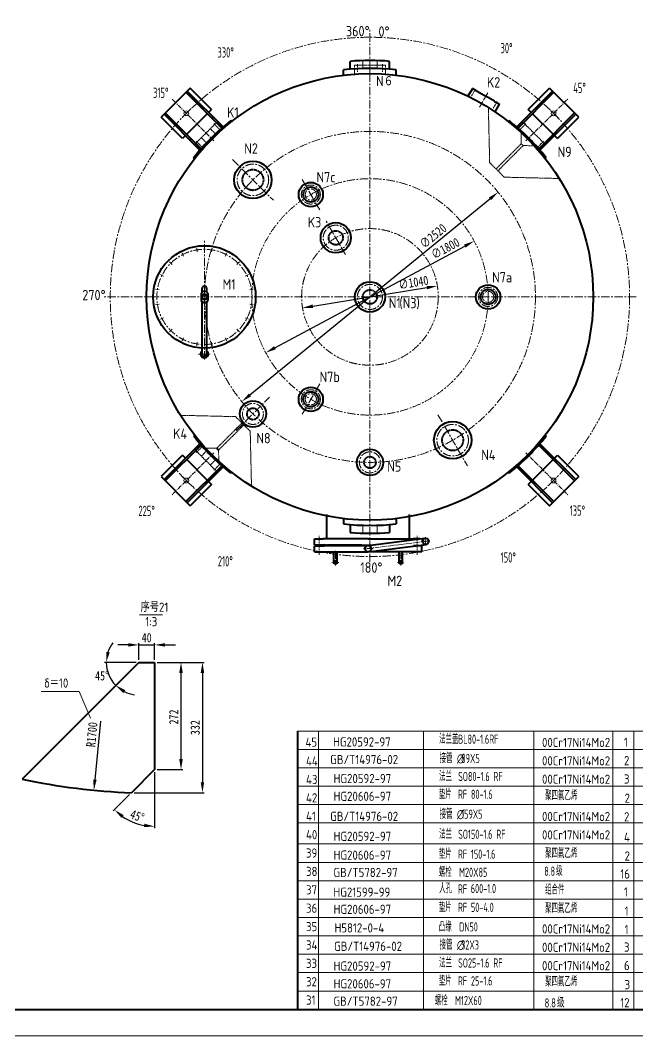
# Model space of a CAD drawing. Extents: x 29432 to 46232, y -723 to 11157.
# Drawn here: x 36722 to 41422, y -723 to 7008 of the extents above; entities that cross this region are included whole.
import ezdxf

# ---------------------------------------------------------------- set-up
doc = ezdxf.new("R2010")
doc.units = 0
for name, pattern in [('ACAD_ISO02W100', [15, 12, -3]), ('CENTER', [50.8, 31.75, -6.35, 6.35, -6.35]), ('HIDDEN', [9.525, 6.35, -3.175])]:
    doc.linetypes.add(name, pattern=pattern)
doc.layers.get('0').update_dxf_attribs({"linetype": 'CONTINUOUS', "lineweight": 40})
doc.layers.get('DEFPOINTS').update_dxf_attribs({"linetype": 'CONTINUOUS', "lineweight": 20})
for name, color, linetype, lineweight in [('5', 1, 'CENTER', 20), ('中线', 1, 'CENTER', 20), ('尺寸线', 6, 'CONTINUOUS', 20), ('文字', 6, 'CONTINUOUS', 20), ('细实线', 3, 'CONTINUOUS', 20), ('细线', 3, 'CONTINUOUS', 20), ('虚线', 2, 'HIDDEN', 20)]:
    doc.layers.add(name, color=color, linetype=linetype, lineweight=lineweight)
doc.styles.add('J_BigFont', font='gbenor.shx', dxfattribs={"bigfont": 'gbcbig.shx'})
doc.styles.add('尺寸-字母', font='@SimSun.ttf', dxfattribs={"width": 0.8})
doc.dimstyles.new('尺寸3-5', dxfattribs={"dimtxt": 3.5, "dimasz": 2.5, "dimexe": 1.25, "dimexo": 0.625, "dimgap": 1.5, "dimtad": 1, "dimdec": 0, "dimdsep": 46, "dimtxsty": '尺寸-字母', "dimcen": 2.5, "dimadec": 0, "dimazin": 0, "dimtfac": 1, "dimtdec": 4, "dimtmove": 0, "dimatfit": 3, "dimfxl": 0, "dimtolj": 1, "dimtzin": 0, "dimarcsym": 0})

# ---------------------------------------------------------------- blocks, each defined once
blk = doc.blocks.new('*D20')
at = {"layer": 'DEFPOINTS', "color": 0, "lineweight": 20}
for p in [(38074.2, 9609.3), (37282, 1146.3)]:
    blk.add_point(p, dxfattribs=at)
at = {"layer": '尺寸线', "color": 0, "lineweight": -2}
blk.add_line((37331.1, 1670.7), (37289.5, 1225.9), dxfattribs=at)
at = {"layer": '尺寸线', "color": 0, "lineweight": 20}
blk.add_solid([(37276.2, 1227.1), (37302.8, 1224.7), (37282, 1146.3)], dxfattribs=at)
at = {"layer": '尺寸线', "color": 0, "lineweight": 20, "insert": (37266.4, 1569.5), "char_height": 70, "attachment_point": 5, "rotation": 84.65271, "style": '尺寸-字母'}
blk.add_mtext('\\A1;R1700', dxfattribs=at)
blk = doc.blocks.new('*D21')
at = {"layer": 'DEFPOINTS', "color": 0, "lineweight": 20}
for p in [(37744.1, 2118.6), (37744.1, 1302.6), (37744.1, 1302.6), (37568.1, 1126.6), (37527.9, 928.1)]:
    blk.add_point(p, dxfattribs=at)
at = {"layer": '尺寸线', "color": 0, "lineweight": -2}
for p, q in [((37744.1, 1282.6), (37744.1, 857.2)), ((37554, 1112.5), (37429.2, 987.6))]:
    blk.add_line(p, q, dxfattribs=at)
blk.add_arc((37744.1, 1302.6), 432.3, 235.61709, 259.38291, dxfattribs=at)
at = {"layer": '尺寸线', "color": 0, "lineweight": 20}
for points in [[(37491.4, 935.5), (37508.4, 956), (37438.4, 996.8)], [(37665.7, 890.9), (37663.2, 864.3), (37744.1, 870.2)]]:
    blk.add_solid(points, dxfattribs=at)
at = {"layer": '尺寸线', "color": 0, "lineweight": 20, "insert": (37612.1, 949), "char_height": 70, "attachment_point": 5, "rotation": 339.53246, "style": '尺寸-字母'}
blk.add_mtext('\\A1;45°', dxfattribs=at)
blk = doc.blocks.new('*D18')
at = {"layer": 'DEFPOINTS', "color": 0, "lineweight": 20}
for p in [(37744.1, 2118.6), (37744.1, 1302.6), (37945.2, 1302.6)]:
    blk.add_point(p, dxfattribs=at)
at = {"layer": '尺寸线', "color": 0, "lineweight": -2}
for p, q in [((37764.1, 2118.6), (37958.2, 2118.6)), ((37945.2, 2038.6), (37945.2, 1382.6)), ((37764.1, 1302.6), (37958.2, 1302.6))]:
    blk.add_line(p, q, dxfattribs=at)
at = {"layer": '尺寸线', "color": 0, "lineweight": 20}
for points in [[(37931.8, 2038.6), (37958.5, 2038.6), (37945.2, 2118.6)], [(37931.8, 1382.6), (37958.5, 1382.6), (37945.2, 1302.6)]]:
    blk.add_solid(points, dxfattribs=at)
at = {"layer": '尺寸线', "color": 0, "lineweight": 20, "insert": (37890.2, 1702.8), "char_height": 70, "attachment_point": 5, "rotation": 90, "style": '尺寸-字母'}
blk.add_mtext('\\A1;272', dxfattribs=at)
blk = doc.blocks.new('*D19')
at = {"layer": 'DEFPOINTS', "color": 0, "lineweight": 20}
for p in [(37744.1, 2252.3), (37624.1, 2118.6), (37744.1, 2118.6)]:
    blk.add_point(p, dxfattribs=at)
at = {"layer": '尺寸线', "color": 0, "lineweight": -2}
for p, q in [((37544.1, 2252.3), (37464.1, 2252.3)), ((37624.1, 2138.6), (37624.1, 2265.3)), ((37624.1, 2252.3), (37744.1, 2252.3)), ((37744.1, 2138.6), (37744.1, 2265.3)), ((37824.1, 2252.3), (37904.1, 2252.3))]:
    blk.add_line(p, q, dxfattribs=at)
at = {"layer": '尺寸线', "color": 0, "lineweight": 20}
for points in [[(37544.1, 2265.6), (37544.1, 2239), (37624.1, 2252.3)], [(37824.1, 2265.6), (37824.1, 2239), (37744.1, 2252.3)]]:
    blk.add_solid(points, dxfattribs=at)
at = {"layer": '尺寸线', "color": 0, "lineweight": 20, "insert": (37684.1, 2307.3), "char_height": 70, "attachment_point": 5, "style": '尺寸-字母'}
blk.add_mtext('\\A1;40', dxfattribs=at)
blk = doc.blocks.new('*D68')
at = {"layer": 'DEFPOINTS', "color": 0, "lineweight": 20}
for p in [(40359.4, 5699.4), (38408, 4104.8)]:
    blk.add_point(p, dxfattribs=at)
at = {"layer": '尺寸线', "color": 0, "lineweight": -2}
blk.add_line((38470, 4155.4), (40297.4, 5648.8), dxfattribs=at)
at = {"layer": '尺寸线', "color": 0, "lineweight": 20}
for points in [[(40289, 5659.1), (40305.8, 5638.4), (40359.4, 5699.4)], [(38461.6, 4165.7), (38478.4, 4145.1), (38408, 4104.8)]]:
    blk.add_solid(points, dxfattribs=at)
at = {"layer": '尺寸线', "color": 0, "lineweight": 20, "insert": (39864.7, 5366.1), "char_height": 70, "attachment_point": 5, "rotation": 39.25581, "style": '尺寸-字母'}
blk.add_mtext('\\A1;∅2520', dxfattribs=at)
blk = doc.blocks.new('*D42')
at = {"layer": 'DEFPOINTS', "color": 0, "lineweight": 20}
for p in [(39897, 4985.6), (38870.5, 4818.5)]:
    blk.add_point(p, dxfattribs=at)
at = {"layer": '尺寸线', "color": 0, "lineweight": -2}
blk.add_line((38949.4, 4831.4), (39818, 4972.7), dxfattribs=at)
at = {"layer": '尺寸线', "color": 0, "lineweight": 20}
for points in [[(39815.8, 4985.9), (39820.1, 4959.6), (39897, 4985.6)], [(38947.3, 4844.6), (38951.6, 4818.2), (38870.5, 4818.5)]]:
    blk.add_solid(points, dxfattribs=at)
at = {"layer": '尺寸线', "color": 0, "lineweight": 20, "insert": (39714.7, 5011.7), "char_height": 70, "attachment_point": 5, "rotation": 9.24302, "style": '尺寸-字母'}
blk.add_mtext('\\A1;∅1040', dxfattribs=at)
blk = doc.blocks.new('*D39')
at = {"layer": 'DEFPOINTS', "color": 0, "lineweight": 20}
for p in [(40177.1, 5326.9), (38590.3, 4477.2)]:
    blk.add_point(p, dxfattribs=at)
at = {"layer": '尺寸线', "color": 0, "lineweight": -2}
blk.add_line((38660.8, 4515), (40106.6, 5289.1), dxfattribs=at)
at = {"layer": '尺寸线', "color": 0, "lineweight": 20}
for points in [[(40100.3, 5300.9), (40112.9, 5277.4), (40177.1, 5326.9)], [(38654.5, 4526.7), (38667.1, 4503.2), (38590.3, 4477.2)]]:
    blk.add_solid(points, dxfattribs=at)
at = {"layer": '尺寸线', "color": 0, "lineweight": 20, "insert": (39957.9, 5271.9), "char_height": 70, "attachment_point": 5, "rotation": 28.16671, "style": '尺寸-字母'}
blk.add_mtext('\\A1;∅1800', dxfattribs=at)
blk = doc.blocks.new('*D77')
at = {"layer": 'DEFPOINTS', "color": 0, "lineweight": 20}
for p in [(37744.1, 2118.6), (37568.1, 1126.6), (38108.5, 1126.6)]:
    blk.add_point(p, dxfattribs=at)
at = {"layer": '尺寸线', "color": 0, "lineweight": -2}
for p, q in [((37764.1, 2118.6), (38121.5, 2118.6)), ((38108.5, 2038.6), (38108.5, 1206.6)), ((37588.1, 1126.6), (38121.5, 1126.6))]:
    blk.add_line(p, q, dxfattribs=at)
at = {"layer": '尺寸线', "color": 0, "lineweight": 20}
for points in [[(38095.2, 2038.6), (38121.9, 2038.6), (38108.5, 2118.6)], [(38095.2, 1206.6), (38121.9, 1206.6), (38108.5, 1126.6)]]:
    blk.add_solid(points, dxfattribs=at)
at = {"layer": '尺寸线', "color": 0, "lineweight": 20, "insert": (38053.5, 1622.6), "char_height": 70, "attachment_point": 5, "rotation": 90, "style": '尺寸-字母'}
blk.add_mtext('\\A1;332', dxfattribs=at)
blk = doc.blocks.new('*D78')
at = {"layer": 'DEFPOINTS', "color": 0, "lineweight": 20}
for p in [(37624.1, 2118.6), (37624.1, 2118.6), (37744.1, 2118.6), (37409.4, 1994.6), (36734.9, 1229.4)]:
    blk.add_point(p, dxfattribs=at)
at = {"layer": '尺寸线', "color": 0, "lineweight": -2}
blk.add_line((37604.1, 2118.6), (37363.2, 2118.6), dxfattribs=at)
for start, end in [(142.85866, 161.42933), (180, 225), (243.57067, 262.14134)]:
    blk.add_arc((37624.1, 2118.6), 247.9, start, end, dxfattribs=at)
at = {"layer": '尺寸线', "color": 0, "lineweight": 20}
for points in [[(37402.2, 2195.4), (37375.9, 2199.7), (37376.2, 2118.6)], [(37506, 1885.8), (37521.5, 1907.4), (37448.8, 1943.3)]]:
    blk.add_solid(points, dxfattribs=at)
at = {"layer": '尺寸线', "color": 0, "lineweight": 20, "insert": (37343.3, 2016.5), "char_height": 70, "attachment_point": 5, "style": '尺寸-字母'}
blk.add_mtext('\\A1;45°', dxfattribs=at)

msp = doc.modelspace()

# ---------------------------------------------------------------- linework, layer by layer
at = {"lineweight": 40}
for p, q in [((39233.7, 6635.6), (39233.7, 6695.8)), ((39533.7, 6635.6), (39533.7, 6695.8)), ((39183.7, 6590.3), (39183.7, 6630.5)), ((39583.7, 6590.3), (39583.7, 6630.5)), ((40163.4, 6487.6), (40129.9, 6429.5)), ((40163.4, 6487.6), (40129.9, 6429.5)), ((40164.8, 6488), (40163.4, 6487.6)), ((40164.8, 6488), (40163.4, 6487.6)), ((40198.2, 6468.7), (40164.8, 6488)), ((40198.2, 6468.7), (40164.8, 6488)), ((40199.5, 6469.1), (40198.2, 6468.7)), ((40199.5, 6469.1), (40198.2, 6468.7)), ((40199.5, 6469.1), (40266.2, 6430.6)), ((40332.9, 6392.1), (40266.2, 6430.6)), ((40332.9, 6392.1), (40333.3, 6390.7)), ((40332.9, 6392.1), (40333.3, 6390.7)), ((40333.3, 6390.7), (40366.6, 6371.5)), ((40367, 6370.1), (40333.4, 6312)), ((40366.6, 6371.5), (40367, 6370.1)), ((40366.6, 6371.5), (40367, 6370.1)), ((38105.7, 4938.5), (38105.7, 4965.6)), ((38141.7, 4938.5), (38141.7, 4965.6)), ((38098, 4929.6), (38098, 4874.5)), ((38105.7, 4900.4), (38105.7, 4903.7)), ((38141.7, 4900.4), (38141.7, 4903.7)), ((38149.4, 4929.6), (38149.4, 4874.5)), ((38105.7, 4467.1), (38105.7, 4865.6)), ((38141.7, 4467.1), (38141.7, 4865.6)), ((39055.1, 3059.9), (39055.1, 3245.1)), ((39183.7, 3213.9), (39183.7, 3173.6)), ((39583.7, 3213.9), (39583.7, 3173.6)), ((39685.1, 3059.9), (39685.1, 3245.1)), ((39233.7, 3168.5), (39233.7, 3108.3)), ((39533.7, 3168.5), (39533.7, 3108.3)), ((38961.1, 3059.9), (39028.5, 3059.9)), ((38961.1, 3015.2), (38961.1, 3059.9)), ((39370.1, 3059.9), (39028.5, 3059.9)), ((39370.1, 3009.6), (39801.6, 3064.4)), ((39370.1, 3059.9), (39711.7, 3059.9)), ((39370.1, 2961.5), (39814.2, 3018)), ((39766, 3059.9), (39711.7, 3059.9)), ((38961.1, 3015.2), (39038.2, 3015.2)), ((38961.1, 3007.4), (39038.2, 3007.4)), ((38961.1, 2960.7), (38961.1, 3007.4)), ((38961.1, 2960.7), (39370.1, 2960.7)), ((39044.9, 3012.9), (39038.2, 3015.2)), ((39044.9, 3009.7), (39038.2, 3007.4)), ((39044.9, 3012.9), (39395.9, 3012.9)), ((39044.9, 3009.7), (39044.9, 3012.9)), ((39044.9, 3009.7), (39370.1, 3009.7)), ((39321.1, 3012.9), (39055.1, 3012.9)), ((39108.1, 2880.7), (39108.1, 2960.7)), ((39134.1, 2880.7), (39134.1, 2960.7)), ((39370.7, 3009.7), (39370.1, 3009.7)), ((39779.1, 2960.7), (39370.1, 2960.7)), ((39606.1, 2880.7), (39606.1, 2960.7)), ((39632.1, 2880.7), (39632.1, 2960.7)), ((39779.1, 3005.4), (39715.2, 3005.4)), ((39779.1, 2960.7), (39779.1, 3005.4)), ((38832.4, 1596.5), (38832.4, -523.5)), ((29932.4, -523.5), (46032.4, -523.5))]:
    msp.add_line(p, q, dxfattribs=at)
for p, q in [((38015.8, 6492.7), (37793.1, 6270)), ((38255.6, 6187.2), (37982.9, 6459.8)), ((38266.2, 6196.4), (37992.8, 6469.7)), ((38178.4, 6330.1), (38015.8, 6492.7)), ((40501.2, 6196.4), (40774.6, 6469.7)), ((40511.8, 6187.2), (40784.5, 6459.8)), ((40589, 6330.1), (40751.6, 6492.7)), ((40974.3, 6270), (40751.6, 6492.7)), ((37955.7, 6107.3), (37793.1, 6270)), ((38089.4, 6019.6), (37816, 6292.9)), ((38098.6, 6030.2), (37825.9, 6302.8)), ((38145.6, 6297.2), (37988.6, 6140.2)), ((38178.4, 6330.1), (38155.5, 6307.1)), ((38190.8, 6271.7), (38180.9, 6261.8)), ((40586.5, 6261.8), (40576.6, 6271.7)), ((40611.9, 6307.1), (40589, 6330.1)), ((40778.8, 6140.2), (40621.8, 6297.2)), ((40668.8, 6030.2), (40941.5, 6302.8)), ((40678, 6019.6), (40951.4, 6292.9)), ((40811.7, 6107.3), (40974.3, 6270)), ((38331.4, 6237.2), (38324.3, 6244.3)), ((40436, 6237.2), (40443.1, 6244.3)), ((37978.7, 6130.3), (37955.7, 6107.3)), ((40811.7, 6107.3), (40788.7, 6130.3)), ((38023.9, 6104.9), (38014, 6095)), ((40753.4, 6095), (40743.5, 6104.9)), ((38048.5, 5954.4), (38041.4, 5961.5)), ((40718.9, 5954.4), (40726, 5961.5)), ((38048.5, 3849.8), (38041.4, 3842.6)), ((40718.9, 3849.8), (40726, 3842.6)), ((38089.4, 3784.5), (37816, 3511.2)), ((38098.6, 3774), (37825.9, 3501.3)), ((40668.8, 3774), (40941.5, 3501.3)), ((40678, 3784.5), (40951.4, 3511.2)), ((37955.7, 3696.8), (37793.1, 3534.2)), ((37955.7, 3696.8), (37978.7, 3673.8)), ((37988.6, 3663.9), (38145.6, 3506.9)), ((38014, 3709.2), (38023.9, 3699.3)), ((40621.8, 3506.9), (40778.8, 3663.9)), ((40743.5, 3699.3), (40753.4, 3709.2)), ((40788.7, 3673.8), (40811.7, 3696.8)), ((40811.7, 3696.8), (40974.3, 3534.2)), ((38255.6, 3617), (37982.9, 3344.3)), ((38266.2, 3607.8), (37992.8, 3334.4)), ((38331.4, 3566.9), (38324.3, 3559.8)), ((40436, 3566.9), (40443.1, 3559.8)), ((40501.2, 3607.8), (40774.6, 3334.4)), ((40511.8, 3617), (40784.5, 3344.3)), ((37793.1, 3534.2), (38015.8, 3311.4)), ((38155.5, 3497), (38178.4, 3474.1)), ((38180.9, 3542.3), (38190.8, 3532.4)), ((40576.6, 3532.4), (40586.5, 3542.3)), ((40589, 3474.1), (40611.9, 3497)), ((40751.6, 3311.4), (40974.3, 3534.2)), ((38178.4, 3474.1), (38015.8, 3311.4)), ((40589, 3474.1), (40751.6, 3311.4)), ((37624.1, 2118.6), (36734.9, 1229.4)), ((37624.1, 2118.6), (37744.1, 2118.6)), ((37744.1, 2118.6), (37744.1, 1302.6)), ((37744.1, 1302.6), (37568.1, 1126.6))]:
    msp.add_line(p, q)
for centre, radius in [((39383.7, 4902.1), 1700), ((38492.7, 5793), 142.5), ((38933.7, 5681.5), 92.5), ((38933.7, 5681.5), 57.5), ((39123.7, 5352.4), 115), ((38123.7, 4902.1), 390), ((39383.7, 4902.1), 115), ((40283.7, 4902.1), 92.5), ((40283.7, 4902.1), 57.5), ((38123.7, 4902.1), 22), ((38123.7, 4902.1), 18), ((38933.7, 4122.6), 92.5), ((38933.7, 4122.6), 57.5), ((38492.7, 4011.1), 100), ((40013.7, 3810.9), 142.5), ((39383.7, 3642.1), 100), ((39807.8, 3041.2), 24.1), ((39370.1, 2985.6), 24.1), ((39121.3, 2880.7), 13), ((39618.9, 2880.7), 13)]:
    msp.add_circle(centre, radius, dxfattribs=at)
for centre, radius, start, end in [((39383.7, 4902.1), 1800, 85.21981, 94.78019), ((39383.7, 4902.1), 1740, 83.39969, 96.60031), ((39383.7, 4902.1), 1710, 128.28337, 141.71663), ((39383.7, 4902.1), 1710, 128.28337, 141.71663), ((39383.7, 4902.1), 1710, 38.28337, 51.71663), ((38123.7, 4965.6), 18, 0, 180), ((38123.7, 4915.1), 29.6, 90, 150.50655), ((38123.7, 4889), 29.6, 209.49345, 270), ((38123.7, 4915.1), 29.6, 29.49345, 90), ((38123.7, 4889), 29.6, 270, 330.50655), ((38123.7, 4467.1), 28.9, 128.51832, 51.48168), ((38123.7, 4467.1), 18, 180, 0), ((39383.7, 4902.1), 1368, 224.58117, 225.41883), ((39383.7, 4902.1), 1710, 218.28337, 231.71663), ((39383.7, 4902.1), 1710, 308.28337, 321.71663), ((39383.7, 4902.1), 1640, 224.65063, 225.34937), ((39383.7, 4902.1), 1740, 263.39969, 276.60031), ((39383.7, 4902.1), 1800, 265.21981, 274.78019)]:
    msp.add_arc(centre, radius, start, end, dxfattribs=at)
msp.add_arc((37774.1, 6222.5), 5100, 258.24365, 267.68583)
at = {"layer": '5', "linetype": 'CENTER', "lineweight": 20, "ltscale": 2}
for p, q in [((39383.7, 2883.2), (39383.7, 6942.4)), ((40280.5, 6455.3), (40217.3, 6346)), ((38337.2, 5948.6), (38648.3, 5637.5)), ((39001.3, 5564.5), (38866.1, 5798.5)), ((39197.4, 5224.7), (39050, 5480.1)), ((38069.1, 5246.5), (38064.8, 5273.7)), ((38123.7, 4426.1), (38123.7, 5334.7)), ((38178.3, 5246.5), (38182.6, 5273.7)), ((37965.4, 5212.8), (37952.9, 5237.3)), ((38282, 5212.8), (38294.5, 5237.3)), ((37877.1, 5148.7), (37857.7, 5168.1)), ((38370.3, 5148.7), (38389.8, 5168.1)), ((37813, 5060.4), (37788.5, 5072.9)), ((38434.4, 5060.4), (38458.9, 5072.9)), ((37779.2, 4956.6), (37752.1, 4960.9)), ((38468.2, 4956.6), (38495.3, 4960.9)), ((41411.6, 4902.1), (37355.8, 4902.1)), ((37779.2, 4847.5), (37752.1, 4843.2)), ((38468.2, 4847.5), (38495.3, 4843.2)), ((37813, 4743.7), (37788.5, 4731.3)), ((38434.4, 4743.7), (38458.9, 4731.3)), ((37877.1, 4655.5), (37857.7, 4636)), ((38370.3, 4655.5), (38389.8, 4636)), ((37965.4, 4591.3), (37952.9, 4566.8)), ((38282, 4591.3), (38294.5, 4566.8)), ((38069.1, 4557.6), (38064.8, 4530.4)), ((38178.3, 4557.6), (38182.6, 4530.4)), ((38078.5, 4467.1), (38168.9, 4467.1)), ((39001.3, 4239.7), (38866.1, 4005.6)), ((38365.5, 3883.8), (38620, 4138.4)), ((39901.8, 4004.8), (40125.6, 3617))]:
    msp.add_line(p, q, dxfattribs=at)
at = {"layer": '5', "linetype": 'CENTER', "lineweight": 20}
for p, q in [((38996.1, 2938.5), (38996.1, 3082.5)), ((39744.1, 2938.5), (39744.1, 3082.5)), ((39121.1, 2856), (39121.1, 2969.6)), ((39405.6, 2987.2), (39334.7, 2983.9)), ((39619.1, 2856), (39619.1, 2969.6)), ((39147.6, 2880.7), (39094.6, 2880.7)), ((39592.6, 2880.7), (39645.6, 2880.7))]:
    msp.add_line(p, q, dxfattribs=at)
at = {"layer": '5', "linetype": 'CENTER', "lineweight": 20, "ltscale": 2}
for centre, radius in [((39383.7, 4902.1), 1977), ((39383.7, 4902.1), 1260), ((38492.7, 5793), 120), ((39383.7, 4902.1), 900), ((38933.7, 5681.5), 72.5), ((38933.7, 5681.5), 42.5), ((39383.7, 4902.1), 520), ((39123.7, 5352.4), 95.5), ((38123.7, 4902.1), 362.5), ((39383.7, 4902.1), 95.5), ((40283.7, 4902.1), 72.5), ((40283.7, 4902.1), 42.5), ((38933.7, 4122.6), 72.5), ((38933.7, 4122.6), 42.5), ((38492.7, 4011.1), 80), ((40013.7, 3810.9), 120), ((39383.7, 3642.1), 80)]:
    msp.add_circle(centre, radius, dxfattribs=at)
at = {"layer": '中线', "linetype": 'CENTER', "lineweight": 20, "ltscale": 0.5}
for p, q in [((39288.7, 6675), (39288.7, 6615.5)), ((39383.7, 6689.7), (39383.7, 6579.5)), ((39478.7, 6675), (39478.7, 6615.5)), ((40187.9, 6485), (40158.1, 6433.4)), ((40187.9, 6485), (40158.1, 6433.4)), ((40352.4, 6390), (40322.7, 6338.4)), ((40352.4, 6390), (40322.7, 6338.4)), ((38195.7, 6221.3), (38237.8, 6179.2)), ((40571.7, 6221.3), (40529.6, 6179.2)), ((38061.3, 6087), (38103.4, 6044.9)), ((40706.1, 6087), (40664, 6044.9)), ((38061.3, 3717.1), (38103.4, 3759.2)), ((38195.7, 3582.8), (38237.8, 3624.9))]:
    msp.add_line(p, q, dxfattribs=at)
at = {"layer": '中线'}
for p, q in [((38196.4, 6089.4), (37875.3, 6410.5)), ((40571, 6089.4), (40892.1, 6410.5)), ((38021.4, 6335.6), (37948.5, 6262.8)), ((40817.3, 6264.4), (40744.4, 6337.2)), ((38196.4, 3714.7), (37875.3, 3393.7)), ((40571, 3714.7), (40892.1, 3393.7)), ((37950.1, 3539.7), (38023, 3466.9)), ((40746, 3468.5), (40818.9, 3541.3))]:
    msp.add_line(p, q, dxfattribs=at)
at = {"layer": '中线', "lineweight": 20}
for p, q in [((39370.1, 2985.6), (39807.8, 3041.2)), ((39837.4, 3041.2), (39778.1, 3041.2)), ((39807.8, 3008.6), (39807.8, 3073.7))]:
    msp.add_line(p, q, dxfattribs=at)
at = {"layer": '文字', "lineweight": 20}
for p, q in [((37628.3, 2481.5), (37803.3, 2481.5)), ((36880.7, 1896.8), (37170.8, 1896.8)), ((37255.6, 1693.4), (37170.8, 1896.8))]:
    msp.add_line(p, q, dxfattribs=at)
at = {"layer": '细实线', "lineweight": 20}
for p, q in [((38832.4, 1596.5), (42432.4, 1596.5)), ((38992.4, 1596.5), (38992.4, -523.5)), ((39792.4, 1596.5), (39792.4, -523.5)), ((40632.4, 1596.5), (40632.4, -523.5)), ((41232.4, 1596.5), (41232.4, -523.5)), ((41392.4, 1596.5), (41392.4, -523.5)), ((38832.4, 1456.5), (42432.4, 1456.5)), ((38832.4, 1316.5), (42432.4, 1316.5)), ((38832.4, 1176.5), (42432.4, 1176.5)), ((38832.4, 1036.5), (42432.4, 1036.5)), ((38832.4, 896.5), (42432.4, 896.5)), ((38832.4, 736.5), (42432.4, 736.5)), ((38832.4, 596.5), (42432.4, 596.5)), ((38832.4, 456.5), (42432.4, 456.5)), ((38832.4, 316.5), (42432.4, 316.5)), ((38832.4, 176.5), (42432.4, 176.5)), ((38832.4, 36.5), (42432.4, 36.5)), ((38832.4, 36.5), (42432.4, 36.5)), ((38832.4, -103.5), (42432.4, -103.5)), ((38832.4, -243.5), (42432.4, -243.5)), ((38832.4, -383.5), (42432.4, -383.5))]:
    msp.add_line(p, q, dxfattribs=at)
at = {"layer": '细实线'}
for centre in [(37985.8, 6300), (40781.7, 6300), (37985.8, 3504.1), (40781.7, 3504.1)]:
    msp.add_circle(centre, 18, dxfattribs=at)
at = {"layer": '细线', "color": 3, "lineweight": 20}
msp.add_line((29432.4, -723.5), (46232.4, -723.5), dxfattribs=at)
at = {"layer": '虚线', "linetype": 'ACAD_ISO02W100', "lineweight": 20}
for p, q in [((39267.2, 6666.1), (39266.2, 6665.1)), ((39266.2, 6665.1), (39266.2, 6598)), ((39305.7, 6666.1), (39267.2, 6666.1)), ((39306.7, 6667.1), (39305.7, 6666.1)), ((39306.7, 6667.1), (39383.7, 6667.1)), ((39328.7, 6641.2), (39328.7, 6701.2)), ((39460.7, 6667.1), (39383.7, 6667.1)), ((39438.7, 6641.2), (39438.7, 6701.2)), ((39460.7, 6667.1), (39461.7, 6666.1)), ((39461.7, 6666.1), (39500.2, 6666.1)), ((39500.2, 6666.1), (39501.2, 6665.1)), ((39501.2, 6665.1), (39501.2, 6598)), ((40295.3, 5925.1), (40285.3, 6343.3)), ((38188.6, 6203), (38134.1, 6148.6)), ((38188.6, 6203), (38134.1, 6148.6)), ((38188.6, 6203), (38190, 6203)), ((38188.6, 6203), (38190, 6203)), ((38190, 6203), (38217.2, 6230.2)), ((38190, 6203), (38217.2, 6230.2)), ((38217.2, 6230.2), (38218.6, 6230.2)), ((38217.2, 6230.2), (38218.6, 6230.2)), ((38218.6, 6230.2), (38266, 6182.8)), ((38218.6, 6230.2), (38266, 6182.8)), ((40548.8, 6230.2), (40501.4, 6182.8)), ((40548.8, 6230.2), (40501.4, 6182.8)), ((40550.2, 6230.2), (40548.8, 6230.2)), ((40550.2, 6230.2), (40548.8, 6230.2)), ((40577.4, 6203), (40550.2, 6230.2)), ((40577.4, 6203), (40550.2, 6230.2)), ((40578.9, 6203), (40577.4, 6203)), ((40578.9, 6203), (40577.4, 6203)), ((40578.9, 6203), (40633.3, 6148.6)), ((38079.7, 6094.1), (38134.1, 6148.6)), ((38079.7, 6094.1), (38134.1, 6148.6)), ((38100.2, 6114.6), (38146.6, 6068.2)), ((38100.2, 6114.6), (38146.6, 6068.2)), ((38168, 6182.5), (38214.5, 6136.1)), ((38168, 6182.5), (38214.5, 6136.1)), ((40536.3, 6068.8), (40534.2, 6153.6)), ((40687.8, 6094.1), (40633.3, 6148.6)), ((38079.7, 6092.7), (38052.4, 6065.5)), ((38079.7, 6092.7), (38052.4, 6065.5)), ((38052.4, 6065.5), (38052.4, 6064.1)), ((38052.4, 6065.5), (38052.4, 6064.1)), ((38052.4, 6064.1), (38099.9, 6016.6)), ((38052.4, 6064.1), (38099.9, 6016.6)), ((38079.7, 6094.1), (38079.7, 6092.7)), ((38079.7, 6094.1), (38079.7, 6092.7)), ((40343.9, 5876.4), (40536.3, 6068.8)), ((40358.1, 5862.3), (40550.4, 6054.6)), ((40550.4, 6054.6), (40635.2, 6052.6)), ((40715, 6064.1), (40667.6, 6016.6)), ((40715, 6064.1), (40667.6, 6016.6)), ((40687.8, 6094.1), (40687.8, 6092.7)), ((40687.8, 6094.1), (40687.8, 6092.7)), ((40687.8, 6092.7), (40715, 6065.5)), ((40687.8, 6092.7), (40715, 6065.5)), ((40715, 6065.5), (40715, 6064.1)), ((40715, 6065.5), (40715, 6064.1)), ((40295.3, 5925.1), (40343.9, 5876.4)), ((40406.7, 5813.7), (40358.1, 5862.3)), ((40406.7, 5813.7), (40824.9, 5803.6)), ((38360.7, 3990.5), (37942.5, 4000.5)), ((38360.7, 3990.5), (38409.3, 3941.8)), ((38409.3, 3941.8), (38217, 3749.5)), ((38423.5, 3927.7), (38231.1, 3735.4)), ((38472.1, 3879.1), (38423.5, 3927.7)), ((38472.1, 3879.1), (38482.1, 3460.8)), ((38052.4, 3740.1), (38099.9, 3787.5)), ((38052.4, 3740.1), (38099.9, 3787.5)), ((38052.4, 3738.7), (38052.4, 3740.1)), ((38052.4, 3738.7), (38052.4, 3740.1)), ((38079.7, 3711.4), (38052.4, 3738.7)), ((38079.7, 3711.4), (38052.4, 3738.7)), ((38079.7, 3710), (38079.7, 3711.4)), ((38079.7, 3710), (38079.7, 3711.4)), ((38100.2, 3689.5), (38146.6, 3736)), ((38100.2, 3689.5), (38146.6, 3736)), ((38217, 3749.5), (38132.2, 3751.5)), ((38231.1, 3735.4), (38233.2, 3650.6)), ((38079.7, 3710), (38134.1, 3655.6)), ((38188.6, 3601.1), (38134.1, 3655.6)), ((38168, 3621.6), (38214.5, 3668.1)), ((38168, 3621.6), (38214.5, 3668.1)), ((38188.6, 3601.1), (38190, 3601.1)), ((38188.6, 3601.1), (38190, 3601.1)), ((38190, 3601.1), (38217.2, 3573.9)), ((38190, 3601.1), (38217.2, 3573.9)), ((38217.2, 3573.9), (38218.6, 3573.9)), ((38217.2, 3573.9), (38218.6, 3573.9)), ((38218.6, 3573.9), (38266, 3621.3)), ((38218.6, 3573.9), (38266, 3621.3)), ((39328.7, 3162.9), (39328.7, 3102.9)), ((39438.7, 3162.9), (39438.7, 3102.9))]:
    msp.add_line(p, q, dxfattribs=at)
at = {"layer": '虚线', "lineweight": 40}
for centre, radius in [((38492.7, 5793), 79.5), ((39123.7, 5352.4), 54), ((39383.7, 4902.1), 54), ((38492.7, 4011.1), 44.5), ((40013.7, 3810.9), 79.5), ((39383.7, 3642.1), 44.5)]:
    msp.add_circle(centre, radius, dxfattribs=at)
at = {"layer": '虚线', "linetype": 'ACAD_ISO02W100', "lineweight": 20}
for radius, start, end in [(1640, 44.65063, 45.34937), (1368, 44.58117, 45.41883), (1368, 224.58117, 225.41883), (1640, 224.65063, 225.34937)]:
    msp.add_arc((39383.7, 4902.1), radius, start, end, dxfattribs=at)

# ---------------------------------------------------------------- texts
at = {"layer": '文字', "lineweight": 20, "style": 'J_BigFont'}
for s, height, width, p in [('30°', 78.75, 0.7, (40377.8, 6757.5)), ('330°', 78.75, 0.7, (38222.6, 6724.5)), ('315°', 78.75, 0.7, (37732.5, 6417.2)), ('45°', 78.75, 0.7, (40931.7, 6454.2)), ('225°', 78.75, 0.7, (37621.1, 3233.4)), ('135°', 78.75, 0.7, (40904.2, 3235.4)), ('150°', 78.75, 0.7, (40378.2, 2878.9)), ('210°', 78.75, 0.7, (38225.4, 2849.8)), ('法兰盖', 70, 0.7, (39910.1, 1499.3)), ('BL80-1.6RF ', 70, 0.7, (40055.4, 1499.3)), ('接管', 70, 0.7, (39914.4, 1352.7)), ('∅', 70, 0.7, (40046.5, 1352.7)), ('89X5', 70, 0.7, (40078, 1352.7)), ('法兰  ', 70, 0.7, (39909.9, 1215.3)), ('SO80-1.6 RF ', 70, 0.7, (40055.2, 1215.3)), ('垫片  ', 70, 0.7, (39908.4, 1079.6)), ('RF 80-1.6', 70, 0.7, (40053.7, 1079.6)), ('聚四氟乙烯', 70, 0.7, (40717.3, 1069.8)), ('接管', 70, 0.7, (39914.4, 928.5)), ('∅', 70, 0.7, (40046.5, 928.5)), ('159X5', 70, 0.7, (40078, 928.5)), ('法兰  ', 70, 0.7, (39909.9, 775.3)), ('SO150-1.6 RF ', 70, 0.7, (40055.2, 775.3)), ('垫片  ', 70, 0.7, (39908.4, 623.8)), ('聚四氟乙烯', 70, 0.7, (40717.3, 629.8)), ('RF 150-1.6', 70, 0.7, (40053.7, 623.8)), ('螺栓', 70, 0.7, (39908.4, 485.8)), ('  M20X85', 70, 0.7, (40005.3, 485.8)), ('8.8', 70, 0.7, (40711.3, 494.1)), ('级', 70, 0.7, (40800.8, 494.1)), ('人孔', 70, 0.7, (39911, 362.1)), ('RF', 70, 0.7, (40053.7, 358.7)), (' 600-1.0', 70, 0.7, (40122.4, 362.1)), ('组合件', 70, 0.7, (40717.3, 352.6)), ('垫片  ', 70, 0.7, (39908.4, 218.7)), ('RF 50-4.0', 70, 0.7, (40053.7, 218.7)), ('聚四氟乙烯', 70, 0.7, (40717.3, 210.9)), ('凸缘', 70, 0.7, (39908.4, 70)), ('  DN50  ', 70, 0.7, (40005.3, 70)), ('接管', 70, 0.7, (39914.4, -67.3)), ('∅', 70, 0.7, (40046.5, -67.3)), ('32X3', 70, 0.7, (40078, -67.3)), ('法兰  ', 70, 0.7, (39909.9, -204.7)), ('SO25-1.6 RF ', 70, 0.7, (40055.2, -204.7)), ('垫片  ', 70, 0.7, (39908.4, -341.3)), ('RF 25-1.6', 70, 0.7, (40053.7, -341.3)), ('聚四氟乙烯', 70, 0.7, (40717.3, -347.8)), ('螺栓', 70, 0.7, (39877.7, -490.9)), ('  M12X60', 70, 0.7, (39974.5, -490.9)), ('8.8', 70, 0.8, (40713.4, -508.6)), ('级', 70, 0.8, (40808.6, -508.6))]:
    msp.add_text(s, height=height, dxfattribs=dict(at, width=width)).set_placement(p)
at = {"layer": '文字', "lineweight": 20, "attachment_point": 1, "style": 'J_BigFont'}
for s, insert, char_height in [('360°', (39200.9, 6965.1), 78.75), ('0°', (39448.7, 6962.1), 78.75), ('270°', (37193.9, 4955.6), 78.75), ('180°', (39310.5, 2880.4), 78.75), ('45', (38892.9, 1546.8), 70), ('HG20592-97', (39103.4, 1548.5), 70), ('44', (38897, 1402.4), 70), ('43', (38897, 1262.4), 70), ('42', (38897, 1122.4), 70), ('41', (38897, 982.4), 70), ('40', (38897, 842.4), 70), ('39', (38897, 702.4), 70), ('38', (38897, 562.4), 70), ('GB/T5782-97', (39106.3, 554.3), 70), ('37', (38897, 422.4), 70), ('HG21599-99', (39106.3, 404.6), 70), ('36', (38897, 282.4), 70), ('35', (38897, 142.4), 70), ('H5812-0-4', (39114.4, 132.3), 70), ('34', (38897, 2.4), 70), ('GB/T14976-02', (39110.9, -7.8), 70), ('33', (38897, -137.6), 70), ('32', (38897, -277.6), 70), ('31', (38897, -417.6), 70), ('GB/T5782-97', (39106.3, -425.7), 70)]:
    msp.add_mtext(s, dxfattribs=dict(at, insert=insert, char_height=char_height))
for s, insert, char_height, width in [('N６', (39430.1, 6584.9), 78.75, 297.51), ('K2', (40274.5, 6575.2), 78.75, 297.51), ('K1', (38296, 6345.8), 78.75, 297.51), ('N2', (38427, 6071.4), 78.75, 297.51), ('N9', (40812.4, 6045.2), 78.75, 297.51), ('N7c', (38977, 5853.5), 78.75, 297.51), ('K3', (38911, 5509.9), 78.75, 297.51), ('M1', (38261.9, 5036.9), 78.75, 297.51), ('N7a', (40314, 5090.7), 78.75, 297.51), ('N1', (39527.1, 4894.7), 78.75, 297.51), ('(N3)', (39608.2, 4894.7), 78.75, 297.51), ('N7b', (39000.4, 4332.4), 78.75, 297.51), ('K4', (37885.8, 3899.7), 78.75, 297.51), ('N8', (38519.3, 3865.9), 78.75, 297.51), ('N4', (40231.3, 3738.3), 78.75, 297.51), ('N5', (39515.8, 3649.8), 78.75, 297.51), ('M2', (39517.8, 2778.8), 78.75, 297.51), ('序号21', (37638, 2574.6), 70, 297.51), ('1:3', (37673.5, 2464.2), 70, 297.51), ('δ＝10', (36903, 1996.8), 70, 297.51), ('00Cr17Ni14Mo2', (40693.9, 1544.5), 70, 598), ('1', (41318, 1546), 70, 598), ('GB/T14976-02', (39081.2, 1414.2), 70, 598), ('00Cr17Ni14Mo2', (40693.9, 1404.5), 70, 598), ('2', (41318, 1406), 70, 598), ('HG20592-97', (39107.5, 1269.6), 70, 598), ('00Cr17Ni14Mo2', (40693.9, 1264.5), 70, 598), ('3', (41318, 1266), 70, 598), ('HG20606-97', (39107.5, 1134.6), 70, 598), ('2', (41322.5, 1119.9), 70, 598), ('GB/T14976-02', (39081.2, 982), 70, 598), ('00Cr17Ni14Mo2', (40693.9, 980.7), 70, 598), ('2', (41318, 978.3), 70, 598), ('HG20592-97', (39107.5, 829.6), 70, 598), ('00Cr17Ni14Mo2', (40693.9, 840.7), 70, 598), ('4', (41318, 823.2), 70, 598), ('HG20606-97', (39107.5, 686.6), 70, 598), ('2', (41322.5, 679.9), 70, 598), ('16', (41290, 542.7), 70, 598), ('1', (41318, 406), 70, 598), ('HG20606-97', (39107.5, 274), 70, 598), ('1', (41322.5, 259.9), 70, 598), ('00Cr17Ni14Mo2', (40693.9, 124.5), 70, 598), ('1', (41322.5, 119.9), 70, 598), ('00Cr17Ni14Mo2', (40693.9, -15.5), 70, 598), ('3', (41318, -14), 70, 598), ('6', (41318, -154), 70, 598), ('HG20592-97', (39107.5, -158.4), 70, 598), ('00Cr17Ni14Mo2', (40693.9, -155.5), 70, 598), ('HG20606-97', (39107.5, -293.4), 70, 598), ('3', (41322.5, -300.1), 70, 598), ('12', (41290, -437.3), 70, 598)]:
    msp.add_mtext(s, dxfattribs=dict(at, insert=insert, char_height=char_height, width=width))

# ---------------------------------------------------------------- dimensions: what is measured, and where the dimension line sits
at = {"layer": '尺寸线', "lineweight": 20}
dim = msp.add_radius_dim(center=(38074.2, 9609.3), mpoint=(37282, 1146.3), text='R1700', dimstyle='尺寸3-5', override={"dimtxt": 70, "dimasz": 80, "dimexe": 13, "dimexo": 20, "dimgap": 20, "dimzin": 0, "dimtfac": 5, "dimtdec": 0, "dimtmove": 1, "dimatfit": 1}, dxfattribs=at)
dim.commit()
dim.dimension.update_dxf_attribs({"geometry": '*D20', "text_midpoint": (37321.2, 1564.3), "dimtype": 164})
for p1, p2, picture, middle in [((38408, 4104.8), (40359.4, 5699.4), '*D68', (39899.5, 5323.5)), ((38590.3, 4477.2), (40177.1, 5326.9), '*D39', (39983.9, 5223.4)), ((38870.5, 4818.5), (39897, 4985.6), '*D42', (39723.6, 4957.4))]:
    dim = msp.add_diameter_dim_2p(p1=p1, p2=p2, dimstyle='尺寸3-5', override={"dimtxt": 70, "dimasz": 80, "dimexe": 13, "dimexo": 20, "dimgap": 20, "dimzin": 0, "dimtfac": 5, "dimtdec": 0, "dimatfit": 1}, dxfattribs=at)
    dim.commit()
    dim.dimension.update_dxf_attribs({"geometry": picture, "text_midpoint": middle, "dimtype": 163})
dim = msp.add_linear_dim(base=(37744.1, 2252.3), p1=(37624.1, 2118.6), p2=(37744.1, 2118.6), text='40', dimstyle='尺寸3-5', override={"dimtxt": 70, "dimasz": 80, "dimexe": 13, "dimexo": 20, "dimgap": 20, "dimzin": 0, "dimtfac": 5, "dimtdec": 0, "dimatfit": 1}, dxfattribs=at)
dim.commit()
dim.dimension.update_dxf_attribs({"geometry": '*D19', "text_midpoint": (37684.1, 2252.3), "dimtype": 160})
for base, line1, line2, override, picture, middle in [((37409.4, 1994.6), ((37624.1, 2118.6), (36734.9, 1229.4)), ((37624.1, 2118.6), (37744.1, 2118.6)), {"dimtxt": 70, "dimasz": 80, "dimexe": 13, "dimexo": 20, "dimgap": 20, "dimzin": 0, "dimtfac": 5, "dimtdec": 0, "dimtmove": 1, "dimatfit": 1}, '*D78', (37343.3, 2016.5)), ((37527.9, 928.1), ((37744.1, 1302.6), (37568.1, 1126.6)), ((37744.1, 2118.6), (37744.1, 1302.6)), {"dimtxt": 70, "dimasz": 80, "dimexe": 13, "dimexo": 20, "dimgap": 20, "dimzin": 0, "dimtfac": 5, "dimtdec": 0, "dimatfit": 1}, '*D21', (37592.9, 897.5))]:
    dim = msp.add_angular_dim_2l(base=base, line1=line1, line2=line2, dimstyle='尺寸3-5', override=override, dxfattribs=at)
    dim.commit()
    dim.dimension.update_dxf_attribs({"geometry": picture, "text_midpoint": middle, "dimtype": 162})
dim = msp.add_linear_dim(base=(38108.5, 1126.6), p1=(37744.1, 2118.6), p2=(37568.1, 1126.6), angle=90, text='332', dimstyle='尺寸3-5', override={"dimtxt": 70, "dimasz": 80, "dimexe": 13, "dimexo": 20, "dimgap": 20, "dimzin": 0, "dimtfac": 5, "dimtdec": 0, "dimatfit": 1}, dxfattribs=at)
dim.commit()
dim.dimension.update_dxf_attribs({"geometry": '*D77', "text_midpoint": (38053.5, 1622.6)})
dim = msp.add_linear_dim(base=(37945.2, 1302.6), p1=(37744.1, 2118.6), p2=(37744.1, 1302.6), angle=90, text='272', dimstyle='尺寸3-5', override={"dimtxt": 70, "dimasz": 80, "dimexe": 13, "dimexo": 20, "dimgap": 20, "dimzin": 0, "dimtfac": 5, "dimtdec": 0, "dimatfit": 1}, dxfattribs=at)
dim.commit()
dim.dimension.update_dxf_attribs({"geometry": '*D18', "text_midpoint": (37945.2, 1702.8), "dimtype": 160})

doc.saveas('drawing.dxf')
